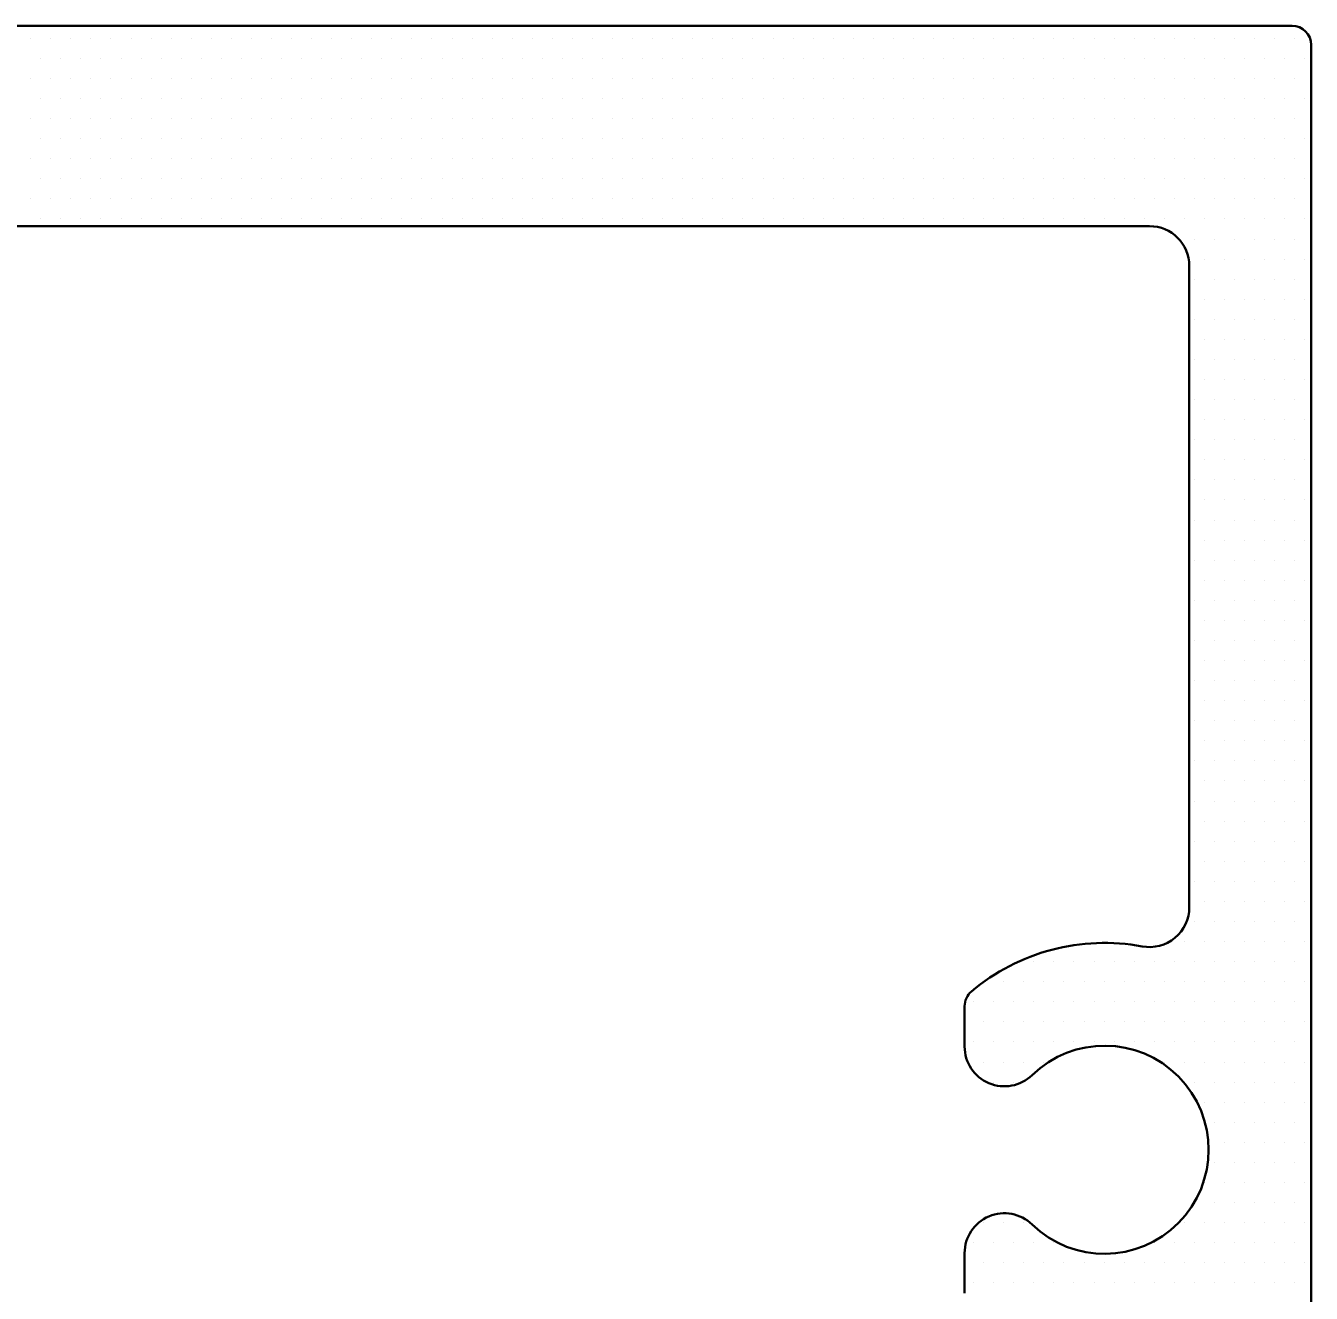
# Model space of a CAD drawing. Header units: inches. Extents: x 3.8 to 36.3, y 0.9 to 43.6.
# Drawn here: x 13.97 to 14.971, y 27.258 to 28.245 of the extents above; entities that cross this region are included whole.
import ezdxf

# ---------------------------------------------------------------- set-up
doc = ezdxf.new("R2010")
doc.units = ezdxf.units.IN
doc.header["$MEASUREMENT"] = 0
for name, color, linetype in [('R-ANNO-DIMS', 3, 'Continuous'), ('R-SWTS-DET1', 1, 'Continuous'), ('R-SWTS-PAT1', 5, 'Continuous')]:
    doc.layers.add(name, color=color, linetype=linetype)
doc.styles.add('SWTSTEXT', font='romans.shx')
doc.dimstyles.new('SWTSARCH', dxfattribs={"dimtxt": 0.25, "dimasz": 0.25, "dimexe": 0.179688, "dimexo": 0.0625, "dimgap": 0.125, "dimtad": 1, "dimtih": 1, "dimtoh": 1, "dimdec": 4, "dimzin": 4, "dimdsep": 46, "dimlunit": 4, "dimtxsty": 'SWTSTEXT', "dimcen": 0.1875, "dimdle": 0.179688, "dimclrd": 256, "dimclre": 256, "dimclrt": 256, "dimadec": 0, "dimazin": 1, "dimtfac": 1, "dimtdec": 4, "dimtofl": 0, "dimtmove": 0, "dimatfit": 3, "dimfxl": 0, "dimfrac": 2, "dimtolj": 1, "dimtzin": 4, "dimlwd": -1, "dimlwe": -1, "dimarcsym": 0})

# ---------------------------------------------------------------- blocks, each defined once
blk = doc.blocks.new('*D1')
at = {"layer": 'Defpoints', "color": 0}
for p in [(14.9715, 28.9233), (12.9715, 28.2297), (14.9715, 28.2297)]:
    blk.add_point(p, dxfattribs=at)
at = {"layer": 'R-ANNO-DIMS'}
for p, q in [((12.9715, 28.2922), (12.9715, 29.103)), ((14.9715, 28.2922), (14.9715, 29.103)), ((13.2215, 28.9233), (14.7215, 28.9233))]:
    blk.add_line(p, q, dxfattribs=at)
for points in [[(13.2215, 28.965), (13.2215, 28.8817), (12.9715, 28.9233)], [(14.7215, 28.965), (14.7215, 28.8817), (14.9715, 28.9233)]]:
    blk.add_solid(points, dxfattribs=at)
at = {"layer": 'R-ANNO-DIMS', "insert": (14.0109, 29.1971), "char_height": 0.25, "attachment_point": 5, "style": 'SWTSTEXT'}
blk.add_mtext('\\A1;2"', dxfattribs=at)

msp = doc.modelspace()

# ---------------------------------------------------------------- linework, layer by layer
at = {"layer": 'R-SWTS-DET1', "lineweight": 30}
for p, q in [((12.98648, 28.2447), (14.95648, 28.2447)), ((14.97148, 28.2297), (14.97148, 25.8847)), ((13.09748, 28.0887), (14.84548, 28.0887)), ((14.87648, 28.0577), (14.87648, 27.55853)), ((14.70148, 27.48146), (14.70148, 27.45012)), ((14.70148, 27.28937), (14.70148, 27.25803))]:
    msp.add_line(p, q, dxfattribs=at)
for centre, radius, start, end in [((14.95648, 28.2297), 0.015, 0, 90), ((14.84548, 28.0577), 0.031, 0, 90), ((14.84548, 27.55853), 0.031, 259.49673, 0), ((14.81048, 27.36975), 0.161, 79.49673, 130.07843), ((14.71648, 27.48146), 0.015, 130.07843, 180), ((14.73248, 27.45012), 0.031, 180, 314.14117), ((14.81048, 27.36975), 0.081, 225.85883, 134.14117), ((14.73248, 27.28937), 0.031, 45.85883, 180)]:
    msp.add_arc(centre, radius, start, end, dxfattribs=at)
at = {"layer": 'R-SWTS-PAT1'}
for p, q in [((13.97416, 28.23492), (13.97416, 28.23492)), ((13.98979, 28.23492), (13.98979, 28.23492)), ((14.00541, 28.23492), (14.00541, 28.23492)), ((14.02104, 28.23492), (14.02104, 28.23492)), ((14.03666, 28.23492), (14.03666, 28.23492)), ((14.05229, 28.23492), (14.05229, 28.23492)), ((14.06791, 28.23492), (14.06791, 28.23492)), ((14.08354, 28.23492), (14.08354, 28.23492)), ((14.09916, 28.23492), (14.09916, 28.23492)), ((14.11479, 28.23492), (14.11479, 28.23492)), ((14.13041, 28.23492), (14.13041, 28.23492)), ((14.14604, 28.23492), (14.14604, 28.23492)), ((14.16166, 28.23492), (14.16166, 28.23492)), ((14.17729, 28.23492), (14.17729, 28.23492)), ((14.19291, 28.23492), (14.19291, 28.23492)), ((14.20854, 28.23492), (14.20854, 28.23492)), ((14.22416, 28.23492), (14.22416, 28.23492)), ((14.23979, 28.23492), (14.23979, 28.23492)), ((14.25541, 28.23492), (14.25541, 28.23492)), ((14.27104, 28.23492), (14.27104, 28.23492)), ((14.28666, 28.23492), (14.28666, 28.23492)), ((14.30229, 28.23492), (14.30229, 28.23492)), ((14.31791, 28.23492), (14.31791, 28.23492)), ((14.33354, 28.23492), (14.33354, 28.23492)), ((14.34916, 28.23492), (14.34916, 28.23492)), ((14.36479, 28.23492), (14.36479, 28.23492)), ((14.38041, 28.23492), (14.38041, 28.23492)), ((14.39604, 28.23492), (14.39604, 28.23492)), ((14.41166, 28.23492), (14.41166, 28.23492)), ((14.42729, 28.23492), (14.42729, 28.23492)), ((14.44291, 28.23492), (14.44291, 28.23492)), ((14.45854, 28.23492), (14.45854, 28.23492)), ((14.47416, 28.23492), (14.47416, 28.23492)), ((14.48979, 28.23492), (14.48979, 28.23492)), ((14.50541, 28.23492), (14.50541, 28.23492)), ((14.52104, 28.23492), (14.52104, 28.23492)), ((14.53666, 28.23492), (14.53666, 28.23492)), ((14.55229, 28.23492), (14.55229, 28.23492)), ((14.56791, 28.23492), (14.56791, 28.23492)), ((14.58354, 28.23492), (14.58354, 28.23492)), ((14.59916, 28.23492), (14.59916, 28.23492)), ((14.61479, 28.23492), (14.61479, 28.23492)), ((14.63041, 28.23492), (14.63041, 28.23492)), ((14.64604, 28.23492), (14.64604, 28.23492)), ((14.66166, 28.23492), (14.66166, 28.23492)), ((14.67729, 28.23492), (14.67729, 28.23492)), ((14.69291, 28.23492), (14.69291, 28.23492)), ((14.70854, 28.23492), (14.70854, 28.23492)), ((14.72416, 28.23492), (14.72416, 28.23492)), ((14.73979, 28.23492), (14.73979, 28.23492)), ((14.75541, 28.23492), (14.75541, 28.23492)), ((14.77104, 28.23492), (14.77104, 28.23492)), ((14.78666, 28.23492), (14.78666, 28.23492)), ((14.80229, 28.23492), (14.80229, 28.23492)), ((14.81791, 28.23492), (14.81791, 28.23492)), ((14.83354, 28.23492), (14.83354, 28.23492)), ((14.84916, 28.23492), (14.84916, 28.23492)), ((14.86479, 28.23492), (14.86479, 28.23492)), ((14.88041, 28.23492), (14.88041, 28.23492)), ((14.89604, 28.23492), (14.89604, 28.23492)), ((14.91166, 28.23492), (14.91166, 28.23492)), ((14.92729, 28.23492), (14.92729, 28.23492)), ((14.94291, 28.23492), (14.94291, 28.23492)), ((14.95854, 28.23492), (14.95854, 28.23492)), ((13.98198, 28.21929), (13.98198, 28.21929)), ((13.9976, 28.21929), (13.9976, 28.21929)), ((14.01323, 28.21929), (14.01323, 28.21929)), ((14.02885, 28.21929), (14.02885, 28.21929)), ((14.04448, 28.21929), (14.04448, 28.21929)), ((14.0601, 28.21929), (14.0601, 28.21929)), ((14.07573, 28.21929), (14.07573, 28.21929)), ((14.09135, 28.21929), (14.09135, 28.21929)), ((14.10698, 28.21929), (14.10698, 28.21929)), ((14.1226, 28.21929), (14.1226, 28.21929)), ((14.13823, 28.21929), (14.13823, 28.21929)), ((14.15385, 28.21929), (14.15385, 28.21929)), ((14.16948, 28.21929), (14.16948, 28.21929)), ((14.1851, 28.21929), (14.1851, 28.21929)), ((14.20073, 28.21929), (14.20073, 28.21929)), ((14.21635, 28.21929), (14.21635, 28.21929)), ((14.23198, 28.21929), (14.23198, 28.21929)), ((14.2476, 28.21929), (14.2476, 28.21929)), ((14.26323, 28.21929), (14.26323, 28.21929)), ((14.27885, 28.21929), (14.27885, 28.21929)), ((14.29448, 28.21929), (14.29448, 28.21929)), ((14.3101, 28.21929), (14.3101, 28.21929)), ((14.32573, 28.21929), (14.32573, 28.21929)), ((14.34135, 28.21929), (14.34135, 28.21929)), ((14.35698, 28.21929), (14.35698, 28.21929)), ((14.3726, 28.21929), (14.3726, 28.21929)), ((14.38823, 28.21929), (14.38823, 28.21929)), ((14.40385, 28.21929), (14.40385, 28.21929)), ((14.41948, 28.21929), (14.41948, 28.21929)), ((14.4351, 28.21929), (14.4351, 28.21929)), ((14.45073, 28.21929), (14.45073, 28.21929)), ((14.46635, 28.21929), (14.46635, 28.21929)), ((14.48198, 28.21929), (14.48198, 28.21929)), ((14.4976, 28.21929), (14.4976, 28.21929)), ((14.51323, 28.21929), (14.51323, 28.21929)), ((14.52885, 28.21929), (14.52885, 28.21929)), ((14.54448, 28.21929), (14.54448, 28.21929)), ((14.5601, 28.21929), (14.5601, 28.21929)), ((14.57573, 28.21929), (14.57573, 28.21929)), ((14.59135, 28.21929), (14.59135, 28.21929)), ((14.60698, 28.21929), (14.60698, 28.21929)), ((14.6226, 28.21929), (14.6226, 28.21929)), ((14.63823, 28.21929), (14.63823, 28.21929)), ((14.65385, 28.21929), (14.65385, 28.21929)), ((14.66948, 28.21929), (14.66948, 28.21929)), ((14.6851, 28.21929), (14.6851, 28.21929)), ((14.70073, 28.21929), (14.70073, 28.21929)), ((14.71635, 28.21929), (14.71635, 28.21929)), ((14.73198, 28.21929), (14.73198, 28.21929)), ((14.7476, 28.21929), (14.7476, 28.21929)), ((14.76323, 28.21929), (14.76323, 28.21929)), ((14.77885, 28.21929), (14.77885, 28.21929)), ((14.79448, 28.21929), (14.79448, 28.21929)), ((14.8101, 28.21929), (14.8101, 28.21929)), ((14.82573, 28.21929), (14.82573, 28.21929)), ((14.84135, 28.21929), (14.84135, 28.21929)), ((14.85698, 28.21929), (14.85698, 28.21929)), ((14.8726, 28.21929), (14.8726, 28.21929)), ((14.88823, 28.21929), (14.88823, 28.21929)), ((14.90385, 28.21929), (14.90385, 28.21929)), ((14.91948, 28.21929), (14.91948, 28.21929)), ((14.9351, 28.21929), (14.9351, 28.21929)), ((14.95073, 28.21929), (14.95073, 28.21929)), ((14.96635, 28.21929), (14.96635, 28.21929)), ((13.97416, 28.20367), (13.97416, 28.20367)), ((13.98979, 28.20367), (13.98979, 28.20367)), ((14.00541, 28.20367), (14.00541, 28.20367)), ((14.02104, 28.20367), (14.02104, 28.20367)), ((14.03666, 28.20367), (14.03666, 28.20367)), ((14.05229, 28.20367), (14.05229, 28.20367)), ((14.06791, 28.20367), (14.06791, 28.20367)), ((14.08354, 28.20367), (14.08354, 28.20367)), ((14.09916, 28.20367), (14.09916, 28.20367)), ((14.11479, 28.20367), (14.11479, 28.20367)), ((14.13041, 28.20367), (14.13041, 28.20367)), ((14.14604, 28.20367), (14.14604, 28.20367)), ((14.16166, 28.20367), (14.16166, 28.20367)), ((14.17729, 28.20367), (14.17729, 28.20367)), ((14.19291, 28.20367), (14.19291, 28.20367)), ((14.20854, 28.20367), (14.20854, 28.20367)), ((14.22416, 28.20367), (14.22416, 28.20367)), ((14.23979, 28.20367), (14.23979, 28.20367)), ((14.25541, 28.20367), (14.25541, 28.20367)), ((14.27104, 28.20367), (14.27104, 28.20367)), ((14.28666, 28.20367), (14.28666, 28.20367)), ((14.30229, 28.20367), (14.30229, 28.20367)), ((14.31791, 28.20367), (14.31791, 28.20367)), ((14.33354, 28.20367), (14.33354, 28.20367)), ((14.34916, 28.20367), (14.34916, 28.20367)), ((14.36479, 28.20367), (14.36479, 28.20367)), ((14.38041, 28.20367), (14.38041, 28.20367)), ((14.39604, 28.20367), (14.39604, 28.20367)), ((14.41166, 28.20367), (14.41166, 28.20367)), ((14.42729, 28.20367), (14.42729, 28.20367)), ((14.44291, 28.20367), (14.44291, 28.20367)), ((14.45854, 28.20367), (14.45854, 28.20367)), ((14.47416, 28.20367), (14.47416, 28.20367)), ((14.48979, 28.20367), (14.48979, 28.20367)), ((14.50541, 28.20367), (14.50541, 28.20367)), ((14.52104, 28.20367), (14.52104, 28.20367)), ((14.53666, 28.20367), (14.53666, 28.20367)), ((14.55229, 28.20367), (14.55229, 28.20367)), ((14.56791, 28.20367), (14.56791, 28.20367)), ((14.58354, 28.20367), (14.58354, 28.20367)), ((14.59916, 28.20367), (14.59916, 28.20367)), ((14.61479, 28.20367), (14.61479, 28.20367)), ((14.63041, 28.20367), (14.63041, 28.20367)), ((14.64604, 28.20367), (14.64604, 28.20367)), ((14.66166, 28.20367), (14.66166, 28.20367)), ((14.67729, 28.20367), (14.67729, 28.20367)), ((14.69291, 28.20367), (14.69291, 28.20367)), ((14.70854, 28.20367), (14.70854, 28.20367)), ((14.72416, 28.20367), (14.72416, 28.20367)), ((14.73979, 28.20367), (14.73979, 28.20367)), ((14.75541, 28.20367), (14.75541, 28.20367)), ((14.77104, 28.20367), (14.77104, 28.20367)), ((14.78666, 28.20367), (14.78666, 28.20367)), ((14.80229, 28.20367), (14.80229, 28.20367)), ((14.81791, 28.20367), (14.81791, 28.20367)), ((14.83354, 28.20367), (14.83354, 28.20367)), ((14.84916, 28.20367), (14.84916, 28.20367)), ((14.86479, 28.20367), (14.86479, 28.20367)), ((14.88041, 28.20367), (14.88041, 28.20367)), ((14.89604, 28.20367), (14.89604, 28.20367)), ((14.91166, 28.20367), (14.91166, 28.20367)), ((14.92729, 28.20367), (14.92729, 28.20367)), ((14.94291, 28.20367), (14.94291, 28.20367)), ((14.95854, 28.20367), (14.95854, 28.20367)), ((13.98198, 28.18804), (13.98198, 28.18804)), ((13.9976, 28.18804), (13.9976, 28.18804)), ((14.01323, 28.18804), (14.01323, 28.18804)), ((14.02885, 28.18804), (14.02885, 28.18804)), ((14.04448, 28.18804), (14.04448, 28.18804)), ((14.0601, 28.18804), (14.0601, 28.18804)), ((14.07573, 28.18804), (14.07573, 28.18804)), ((14.09135, 28.18804), (14.09135, 28.18804)), ((14.10698, 28.18804), (14.10698, 28.18804)), ((14.1226, 28.18804), (14.1226, 28.18804)), ((14.13823, 28.18804), (14.13823, 28.18804)), ((14.15385, 28.18804), (14.15385, 28.18804)), ((14.16948, 28.18804), (14.16948, 28.18804)), ((14.1851, 28.18804), (14.1851, 28.18804)), ((14.20073, 28.18804), (14.20073, 28.18804)), ((14.21635, 28.18804), (14.21635, 28.18804)), ((14.23198, 28.18804), (14.23198, 28.18804)), ((14.2476, 28.18804), (14.2476, 28.18804)), ((14.26323, 28.18804), (14.26323, 28.18804)), ((14.27885, 28.18804), (14.27885, 28.18804)), ((14.29448, 28.18804), (14.29448, 28.18804)), ((14.3101, 28.18804), (14.3101, 28.18804)), ((14.32573, 28.18804), (14.32573, 28.18804)), ((14.34135, 28.18804), (14.34135, 28.18804)), ((14.35698, 28.18804), (14.35698, 28.18804)), ((14.3726, 28.18804), (14.3726, 28.18804)), ((14.38823, 28.18804), (14.38823, 28.18804)), ((14.40385, 28.18804), (14.40385, 28.18804)), ((14.41948, 28.18804), (14.41948, 28.18804)), ((14.4351, 28.18804), (14.4351, 28.18804)), ((14.45073, 28.18804), (14.45073, 28.18804)), ((14.46635, 28.18804), (14.46635, 28.18804)), ((14.48198, 28.18804), (14.48198, 28.18804)), ((14.4976, 28.18804), (14.4976, 28.18804)), ((14.51323, 28.18804), (14.51323, 28.18804)), ((14.52885, 28.18804), (14.52885, 28.18804)), ((14.54448, 28.18804), (14.54448, 28.18804)), ((14.5601, 28.18804), (14.5601, 28.18804)), ((14.57573, 28.18804), (14.57573, 28.18804)), ((14.59135, 28.18804), (14.59135, 28.18804)), ((14.60698, 28.18804), (14.60698, 28.18804)), ((14.6226, 28.18804), (14.6226, 28.18804)), ((14.63823, 28.18804), (14.63823, 28.18804)), ((14.65385, 28.18804), (14.65385, 28.18804)), ((14.66948, 28.18804), (14.66948, 28.18804)), ((14.6851, 28.18804), (14.6851, 28.18804)), ((14.70073, 28.18804), (14.70073, 28.18804)), ((14.71635, 28.18804), (14.71635, 28.18804)), ((14.73198, 28.18804), (14.73198, 28.18804)), ((14.7476, 28.18804), (14.7476, 28.18804)), ((14.76323, 28.18804), (14.76323, 28.18804)), ((14.77885, 28.18804), (14.77885, 28.18804)), ((14.79448, 28.18804), (14.79448, 28.18804)), ((14.8101, 28.18804), (14.8101, 28.18804)), ((14.82573, 28.18804), (14.82573, 28.18804)), ((14.84135, 28.18804), (14.84135, 28.18804)), ((14.85698, 28.18804), (14.85698, 28.18804)), ((14.8726, 28.18804), (14.8726, 28.18804)), ((14.88823, 28.18804), (14.88823, 28.18804)), ((14.90385, 28.18804), (14.90385, 28.18804)), ((14.91948, 28.18804), (14.91948, 28.18804)), ((14.9351, 28.18804), (14.9351, 28.18804)), ((14.95073, 28.18804), (14.95073, 28.18804)), ((14.96635, 28.18804), (14.96635, 28.18804)), ((13.97416, 28.17242), (13.97416, 28.17242)), ((13.98979, 28.17242), (13.98979, 28.17242)), ((14.00541, 28.17242), (14.00541, 28.17242)), ((14.02104, 28.17242), (14.02104, 28.17242)), ((14.03666, 28.17242), (14.03666, 28.17242)), ((14.05229, 28.17242), (14.05229, 28.17242)), ((14.06791, 28.17242), (14.06791, 28.17242)), ((14.08354, 28.17242), (14.08354, 28.17242)), ((14.09916, 28.17242), (14.09916, 28.17242)), ((14.11479, 28.17242), (14.11479, 28.17242)), ((14.13041, 28.17242), (14.13041, 28.17242)), ((14.14604, 28.17242), (14.14604, 28.17242)), ((14.16166, 28.17242), (14.16166, 28.17242)), ((14.17729, 28.17242), (14.17729, 28.17242)), ((14.19291, 28.17242), (14.19291, 28.17242)), ((14.20854, 28.17242), (14.20854, 28.17242)), ((14.22416, 28.17242), (14.22416, 28.17242)), ((14.23979, 28.17242), (14.23979, 28.17242)), ((14.25541, 28.17242), (14.25541, 28.17242)), ((14.27104, 28.17242), (14.27104, 28.17242)), ((14.28666, 28.17242), (14.28666, 28.17242)), ((14.30229, 28.17242), (14.30229, 28.17242)), ((14.31791, 28.17242), (14.31791, 28.17242)), ((14.33354, 28.17242), (14.33354, 28.17242)), ((14.34916, 28.17242), (14.34916, 28.17242)), ((14.36479, 28.17242), (14.36479, 28.17242)), ((14.38041, 28.17242), (14.38041, 28.17242)), ((14.39604, 28.17242), (14.39604, 28.17242)), ((14.41166, 28.17242), (14.41166, 28.17242)), ((14.42729, 28.17242), (14.42729, 28.17242)), ((14.44291, 28.17242), (14.44291, 28.17242)), ((14.45854, 28.17242), (14.45854, 28.17242)), ((14.47416, 28.17242), (14.47416, 28.17242)), ((14.48979, 28.17242), (14.48979, 28.17242)), ((14.50541, 28.17242), (14.50541, 28.17242)), ((14.52104, 28.17242), (14.52104, 28.17242)), ((14.53666, 28.17242), (14.53666, 28.17242)), ((14.55229, 28.17242), (14.55229, 28.17242)), ((14.56791, 28.17242), (14.56791, 28.17242)), ((14.58354, 28.17242), (14.58354, 28.17242)), ((14.59916, 28.17242), (14.59916, 28.17242)), ((14.61479, 28.17242), (14.61479, 28.17242)), ((14.63041, 28.17242), (14.63041, 28.17242)), ((14.64604, 28.17242), (14.64604, 28.17242)), ((14.66166, 28.17242), (14.66166, 28.17242)), ((14.67729, 28.17242), (14.67729, 28.17242)), ((14.69291, 28.17242), (14.69291, 28.17242)), ((14.70854, 28.17242), (14.70854, 28.17242)), ((14.72416, 28.17242), (14.72416, 28.17242)), ((14.73979, 28.17242), (14.73979, 28.17242)), ((14.75541, 28.17242), (14.75541, 28.17242)), ((14.77104, 28.17242), (14.77104, 28.17242)), ((14.78666, 28.17242), (14.78666, 28.17242)), ((14.80229, 28.17242), (14.80229, 28.17242)), ((14.81791, 28.17242), (14.81791, 28.17242)), ((14.83354, 28.17242), (14.83354, 28.17242)), ((14.84916, 28.17242), (14.84916, 28.17242)), ((14.86479, 28.17242), (14.86479, 28.17242)), ((14.88041, 28.17242), (14.88041, 28.17242)), ((14.89604, 28.17242), (14.89604, 28.17242)), ((14.91166, 28.17242), (14.91166, 28.17242)), ((14.92729, 28.17242), (14.92729, 28.17242)), ((14.94291, 28.17242), (14.94291, 28.17242)), ((14.95854, 28.17242), (14.95854, 28.17242)), ((13.98198, 28.15679), (13.98198, 28.15679)), ((13.9976, 28.15679), (13.9976, 28.15679)), ((14.01323, 28.15679), (14.01323, 28.15679)), ((14.02885, 28.15679), (14.02885, 28.15679)), ((14.04448, 28.15679), (14.04448, 28.15679)), ((14.0601, 28.15679), (14.0601, 28.15679)), ((14.07573, 28.15679), (14.07573, 28.15679)), ((14.09135, 28.15679), (14.09135, 28.15679)), ((14.10698, 28.15679), (14.10698, 28.15679)), ((14.1226, 28.15679), (14.1226, 28.15679)), ((14.13823, 28.15679), (14.13823, 28.15679)), ((14.15385, 28.15679), (14.15385, 28.15679)), ((14.16948, 28.15679), (14.16948, 28.15679)), ((14.1851, 28.15679), (14.1851, 28.15679)), ((14.20073, 28.15679), (14.20073, 28.15679)), ((14.21635, 28.15679), (14.21635, 28.15679)), ((14.23198, 28.15679), (14.23198, 28.15679)), ((14.2476, 28.15679), (14.2476, 28.15679)), ((14.26323, 28.15679), (14.26323, 28.15679)), ((14.27885, 28.15679), (14.27885, 28.15679)), ((14.29448, 28.15679), (14.29448, 28.15679)), ((14.3101, 28.15679), (14.3101, 28.15679)), ((14.32573, 28.15679), (14.32573, 28.15679)), ((14.34135, 28.15679), (14.34135, 28.15679)), ((14.35698, 28.15679), (14.35698, 28.15679)), ((14.3726, 28.15679), (14.3726, 28.15679)), ((14.38823, 28.15679), (14.38823, 28.15679)), ((14.40385, 28.15679), (14.40385, 28.15679)), ((14.41948, 28.15679), (14.41948, 28.15679)), ((14.4351, 28.15679), (14.4351, 28.15679)), ((14.45073, 28.15679), (14.45073, 28.15679)), ((14.46635, 28.15679), (14.46635, 28.15679)), ((14.48198, 28.15679), (14.48198, 28.15679)), ((14.4976, 28.15679), (14.4976, 28.15679)), ((14.51323, 28.15679), (14.51323, 28.15679)), ((14.52885, 28.15679), (14.52885, 28.15679)), ((14.54448, 28.15679), (14.54448, 28.15679)), ((14.5601, 28.15679), (14.5601, 28.15679)), ((14.57573, 28.15679), (14.57573, 28.15679)), ((14.59135, 28.15679), (14.59135, 28.15679)), ((14.60698, 28.15679), (14.60698, 28.15679)), ((14.6226, 28.15679), (14.6226, 28.15679)), ((14.63823, 28.15679), (14.63823, 28.15679)), ((14.65385, 28.15679), (14.65385, 28.15679)), ((14.66948, 28.15679), (14.66948, 28.15679)), ((14.6851, 28.15679), (14.6851, 28.15679)), ((14.70073, 28.15679), (14.70073, 28.15679)), ((14.71635, 28.15679), (14.71635, 28.15679)), ((14.73198, 28.15679), (14.73198, 28.15679)), ((14.7476, 28.15679), (14.7476, 28.15679)), ((14.76323, 28.15679), (14.76323, 28.15679)), ((14.77885, 28.15679), (14.77885, 28.15679)), ((14.79448, 28.15679), (14.79448, 28.15679)), ((14.8101, 28.15679), (14.8101, 28.15679)), ((14.82573, 28.15679), (14.82573, 28.15679)), ((14.84135, 28.15679), (14.84135, 28.15679)), ((14.85698, 28.15679), (14.85698, 28.15679)), ((14.8726, 28.15679), (14.8726, 28.15679)), ((14.88823, 28.15679), (14.88823, 28.15679)), ((14.90385, 28.15679), (14.90385, 28.15679)), ((14.91948, 28.15679), (14.91948, 28.15679)), ((14.9351, 28.15679), (14.9351, 28.15679)), ((14.95073, 28.15679), (14.95073, 28.15679)), ((14.96635, 28.15679), (14.96635, 28.15679)), ((13.97416, 28.14117), (13.97416, 28.14117)), ((13.98979, 28.14117), (13.98979, 28.14117)), ((14.00541, 28.14117), (14.00541, 28.14117)), ((14.02104, 28.14117), (14.02104, 28.14117)), ((14.03666, 28.14117), (14.03666, 28.14117)), ((14.05229, 28.14117), (14.05229, 28.14117)), ((14.06791, 28.14117), (14.06791, 28.14117)), ((14.08354, 28.14117), (14.08354, 28.14117)), ((14.09916, 28.14117), (14.09916, 28.14117)), ((14.11479, 28.14117), (14.11479, 28.14117)), ((14.13041, 28.14117), (14.13041, 28.14117)), ((14.14604, 28.14117), (14.14604, 28.14117)), ((14.16166, 28.14117), (14.16166, 28.14117)), ((14.17729, 28.14117), (14.17729, 28.14117)), ((14.19291, 28.14117), (14.19291, 28.14117)), ((14.20854, 28.14117), (14.20854, 28.14117)), ((14.22416, 28.14117), (14.22416, 28.14117)), ((14.23979, 28.14117), (14.23979, 28.14117)), ((14.25541, 28.14117), (14.25541, 28.14117)), ((14.27104, 28.14117), (14.27104, 28.14117)), ((14.28666, 28.14117), (14.28666, 28.14117)), ((14.30229, 28.14117), (14.30229, 28.14117)), ((14.31791, 28.14117), (14.31791, 28.14117)), ((14.33354, 28.14117), (14.33354, 28.14117)), ((14.34916, 28.14117), (14.34916, 28.14117)), ((14.36479, 28.14117), (14.36479, 28.14117)), ((14.38041, 28.14117), (14.38041, 28.14117)), ((14.39604, 28.14117), (14.39604, 28.14117)), ((14.41166, 28.14117), (14.41166, 28.14117)), ((14.42729, 28.14117), (14.42729, 28.14117)), ((14.44291, 28.14117), (14.44291, 28.14117)), ((14.45854, 28.14117), (14.45854, 28.14117)), ((14.47416, 28.14117), (14.47416, 28.14117)), ((14.48979, 28.14117), (14.48979, 28.14117)), ((14.50541, 28.14117), (14.50541, 28.14117)), ((14.52104, 28.14117), (14.52104, 28.14117)), ((14.53666, 28.14117), (14.53666, 28.14117)), ((14.55229, 28.14117), (14.55229, 28.14117)), ((14.56791, 28.14117), (14.56791, 28.14117)), ((14.58354, 28.14117), (14.58354, 28.14117)), ((14.59916, 28.14117), (14.59916, 28.14117)), ((14.61479, 28.14117), (14.61479, 28.14117)), ((14.63041, 28.14117), (14.63041, 28.14117)), ((14.64604, 28.14117), (14.64604, 28.14117)), ((14.66166, 28.14117), (14.66166, 28.14117)), ((14.67729, 28.14117), (14.67729, 28.14117)), ((14.69291, 28.14117), (14.69291, 28.14117)), ((14.70854, 28.14117), (14.70854, 28.14117)), ((14.72416, 28.14117), (14.72416, 28.14117)), ((14.73979, 28.14117), (14.73979, 28.14117)), ((14.75541, 28.14117), (14.75541, 28.14117)), ((14.77104, 28.14117), (14.77104, 28.14117)), ((14.78666, 28.14117), (14.78666, 28.14117)), ((14.80229, 28.14117), (14.80229, 28.14117)), ((14.81791, 28.14117), (14.81791, 28.14117)), ((14.83354, 28.14117), (14.83354, 28.14117)), ((14.84916, 28.14117), (14.84916, 28.14117)), ((14.86479, 28.14117), (14.86479, 28.14117)), ((14.88041, 28.14117), (14.88041, 28.14117)), ((14.89604, 28.14117), (14.89604, 28.14117)), ((14.91166, 28.14117), (14.91166, 28.14117)), ((14.92729, 28.14117), (14.92729, 28.14117)), ((14.94291, 28.14117), (14.94291, 28.14117)), ((14.95854, 28.14117), (14.95854, 28.14117)), ((13.98198, 28.12554), (13.98198, 28.12554)), ((13.9976, 28.12554), (13.9976, 28.12554)), ((14.01323, 28.12554), (14.01323, 28.12554)), ((14.02885, 28.12554), (14.02885, 28.12554)), ((14.04448, 28.12554), (14.04448, 28.12554)), ((14.0601, 28.12554), (14.0601, 28.12554)), ((14.07573, 28.12554), (14.07573, 28.12554)), ((14.09135, 28.12554), (14.09135, 28.12554)), ((14.10698, 28.12554), (14.10698, 28.12554)), ((14.1226, 28.12554), (14.1226, 28.12554)), ((14.13823, 28.12554), (14.13823, 28.12554)), ((14.15385, 28.12554), (14.15385, 28.12554)), ((14.16948, 28.12554), (14.16948, 28.12554)), ((14.1851, 28.12554), (14.1851, 28.12554)), ((14.20073, 28.12554), (14.20073, 28.12554)), ((14.21635, 28.12554), (14.21635, 28.12554)), ((14.23198, 28.12554), (14.23198, 28.12554)), ((14.2476, 28.12554), (14.2476, 28.12554)), ((14.26323, 28.12554), (14.26323, 28.12554)), ((14.27885, 28.12554), (14.27885, 28.12554)), ((14.29448, 28.12554), (14.29448, 28.12554)), ((14.3101, 28.12554), (14.3101, 28.12554)), ((14.32573, 28.12554), (14.32573, 28.12554)), ((14.34135, 28.12554), (14.34135, 28.12554)), ((14.35698, 28.12554), (14.35698, 28.12554)), ((14.3726, 28.12554), (14.3726, 28.12554)), ((14.38823, 28.12554), (14.38823, 28.12554)), ((14.40385, 28.12554), (14.40385, 28.12554)), ((14.41948, 28.12554), (14.41948, 28.12554)), ((14.4351, 28.12554), (14.4351, 28.12554)), ((14.45073, 28.12554), (14.45073, 28.12554)), ((14.46635, 28.12554), (14.46635, 28.12554)), ((14.48198, 28.12554), (14.48198, 28.12554)), ((14.4976, 28.12554), (14.4976, 28.12554)), ((14.51323, 28.12554), (14.51323, 28.12554)), ((14.52885, 28.12554), (14.52885, 28.12554)), ((14.54448, 28.12554), (14.54448, 28.12554)), ((14.5601, 28.12554), (14.5601, 28.12554)), ((14.57573, 28.12554), (14.57573, 28.12554)), ((14.59135, 28.12554), (14.59135, 28.12554)), ((14.60698, 28.12554), (14.60698, 28.12554)), ((14.6226, 28.12554), (14.6226, 28.12554)), ((14.63823, 28.12554), (14.63823, 28.12554)), ((14.65385, 28.12554), (14.65385, 28.12554)), ((14.66948, 28.12554), (14.66948, 28.12554)), ((14.6851, 28.12554), (14.6851, 28.12554)), ((14.70073, 28.12554), (14.70073, 28.12554)), ((14.71635, 28.12554), (14.71635, 28.12554)), ((14.73198, 28.12554), (14.73198, 28.12554)), ((14.7476, 28.12554), (14.7476, 28.12554)), ((14.76323, 28.12554), (14.76323, 28.12554)), ((14.77885, 28.12554), (14.77885, 28.12554)), ((14.79448, 28.12554), (14.79448, 28.12554)), ((14.8101, 28.12554), (14.8101, 28.12554)), ((14.82573, 28.12554), (14.82573, 28.12554)), ((14.84135, 28.12554), (14.84135, 28.12554)), ((14.85698, 28.12554), (14.85698, 28.12554)), ((14.8726, 28.12554), (14.8726, 28.12554)), ((14.88823, 28.12554), (14.88823, 28.12554)), ((14.90385, 28.12554), (14.90385, 28.12554)), ((14.91948, 28.12554), (14.91948, 28.12554)), ((14.9351, 28.12554), (14.9351, 28.12554)), ((14.95073, 28.12554), (14.95073, 28.12554)), ((14.96635, 28.12554), (14.96635, 28.12554)), ((13.97416, 28.10992), (13.97416, 28.10992)), ((13.98979, 28.10992), (13.98979, 28.10992)), ((14.00541, 28.10992), (14.00541, 28.10992)), ((14.02104, 28.10992), (14.02104, 28.10992)), ((14.03666, 28.10992), (14.03666, 28.10992)), ((14.05229, 28.10992), (14.05229, 28.10992)), ((14.06791, 28.10992), (14.06791, 28.10992)), ((14.08354, 28.10992), (14.08354, 28.10992)), ((14.09916, 28.10992), (14.09916, 28.10992)), ((14.11479, 28.10992), (14.11479, 28.10992)), ((14.13041, 28.10992), (14.13041, 28.10992)), ((14.14604, 28.10992), (14.14604, 28.10992)), ((14.16166, 28.10992), (14.16166, 28.10992)), ((14.17729, 28.10992), (14.17729, 28.10992)), ((14.19291, 28.10992), (14.19291, 28.10992)), ((14.20854, 28.10992), (14.20854, 28.10992)), ((14.22416, 28.10992), (14.22416, 28.10992)), ((14.23979, 28.10992), (14.23979, 28.10992)), ((14.25541, 28.10992), (14.25541, 28.10992)), ((14.27104, 28.10992), (14.27104, 28.10992)), ((14.28666, 28.10992), (14.28666, 28.10992)), ((14.30229, 28.10992), (14.30229, 28.10992)), ((14.31791, 28.10992), (14.31791, 28.10992)), ((14.33354, 28.10992), (14.33354, 28.10992)), ((14.34916, 28.10992), (14.34916, 28.10992)), ((14.36479, 28.10992), (14.36479, 28.10992)), ((14.38041, 28.10992), (14.38041, 28.10992)), ((14.39604, 28.10992), (14.39604, 28.10992)), ((14.41166, 28.10992), (14.41166, 28.10992)), ((14.42729, 28.10992), (14.42729, 28.10992)), ((14.44291, 28.10992), (14.44291, 28.10992)), ((14.45854, 28.10992), (14.45854, 28.10992)), ((14.47416, 28.10992), (14.47416, 28.10992)), ((14.48979, 28.10992), (14.48979, 28.10992)), ((14.50541, 28.10992), (14.50541, 28.10992)), ((14.52104, 28.10992), (14.52104, 28.10992)), ((14.53666, 28.10992), (14.53666, 28.10992)), ((14.55229, 28.10992), (14.55229, 28.10992)), ((14.56791, 28.10992), (14.56791, 28.10992)), ((14.58354, 28.10992), (14.58354, 28.10992)), ((14.59916, 28.10992), (14.59916, 28.10992)), ((14.61479, 28.10992), (14.61479, 28.10992)), ((14.63041, 28.10992), (14.63041, 28.10992)), ((14.64604, 28.10992), (14.64604, 28.10992)), ((14.66166, 28.10992), (14.66166, 28.10992)), ((14.67729, 28.10992), (14.67729, 28.10992)), ((14.69291, 28.10992), (14.69291, 28.10992)), ((14.70854, 28.10992), (14.70854, 28.10992)), ((14.72416, 28.10992), (14.72416, 28.10992)), ((14.73979, 28.10992), (14.73979, 28.10992)), ((14.75541, 28.10992), (14.75541, 28.10992)), ((14.77104, 28.10992), (14.77104, 28.10992)), ((14.78666, 28.10992), (14.78666, 28.10992)), ((14.80229, 28.10992), (14.80229, 28.10992)), ((14.81791, 28.10992), (14.81791, 28.10992)), ((14.83354, 28.10992), (14.83354, 28.10992)), ((14.84916, 28.10992), (14.84916, 28.10992)), ((14.86479, 28.10992), (14.86479, 28.10992)), ((14.88041, 28.10992), (14.88041, 28.10992)), ((14.89604, 28.10992), (14.89604, 28.10992)), ((14.91166, 28.10992), (14.91166, 28.10992)), ((14.92729, 28.10992), (14.92729, 28.10992)), ((14.94291, 28.10992), (14.94291, 28.10992)), ((14.95854, 28.10992), (14.95854, 28.10992)), ((13.98198, 28.09429), (13.98198, 28.09429)), ((13.9976, 28.09429), (13.9976, 28.09429)), ((14.01323, 28.09429), (14.01323, 28.09429)), ((14.02885, 28.09429), (14.02885, 28.09429)), ((14.04448, 28.09429), (14.04448, 28.09429)), ((14.0601, 28.09429), (14.0601, 28.09429)), ((14.07573, 28.09429), (14.07573, 28.09429)), ((14.09135, 28.09429), (14.09135, 28.09429)), ((14.10698, 28.09429), (14.10698, 28.09429)), ((14.1226, 28.09429), (14.1226, 28.09429)), ((14.13823, 28.09429), (14.13823, 28.09429)), ((14.15385, 28.09429), (14.15385, 28.09429)), ((14.16948, 28.09429), (14.16948, 28.09429)), ((14.1851, 28.09429), (14.1851, 28.09429)), ((14.20073, 28.09429), (14.20073, 28.09429)), ((14.21635, 28.09429), (14.21635, 28.09429)), ((14.23198, 28.09429), (14.23198, 28.09429)), ((14.2476, 28.09429), (14.2476, 28.09429)), ((14.26323, 28.09429), (14.26323, 28.09429)), ((14.27885, 28.09429), (14.27885, 28.09429)), ((14.29448, 28.09429), (14.29448, 28.09429)), ((14.3101, 28.09429), (14.3101, 28.09429)), ((14.32573, 28.09429), (14.32573, 28.09429)), ((14.34135, 28.09429), (14.34135, 28.09429)), ((14.35698, 28.09429), (14.35698, 28.09429)), ((14.3726, 28.09429), (14.3726, 28.09429)), ((14.38823, 28.09429), (14.38823, 28.09429)), ((14.40385, 28.09429), (14.40385, 28.09429)), ((14.41948, 28.09429), (14.41948, 28.09429)), ((14.4351, 28.09429), (14.4351, 28.09429)), ((14.45073, 28.09429), (14.45073, 28.09429)), ((14.46635, 28.09429), (14.46635, 28.09429)), ((14.48198, 28.09429), (14.48198, 28.09429)), ((14.4976, 28.09429), (14.4976, 28.09429)), ((14.51323, 28.09429), (14.51323, 28.09429)), ((14.52885, 28.09429), (14.52885, 28.09429)), ((14.54448, 28.09429), (14.54448, 28.09429)), ((14.5601, 28.09429), (14.5601, 28.09429)), ((14.57573, 28.09429), (14.57573, 28.09429)), ((14.59135, 28.09429), (14.59135, 28.09429)), ((14.60698, 28.09429), (14.60698, 28.09429)), ((14.6226, 28.09429), (14.6226, 28.09429)), ((14.63823, 28.09429), (14.63823, 28.09429)), ((14.65385, 28.09429), (14.65385, 28.09429)), ((14.66948, 28.09429), (14.66948, 28.09429)), ((14.6851, 28.09429), (14.6851, 28.09429)), ((14.70073, 28.09429), (14.70073, 28.09429)), ((14.71635, 28.09429), (14.71635, 28.09429)), ((14.73198, 28.09429), (14.73198, 28.09429)), ((14.7476, 28.09429), (14.7476, 28.09429)), ((14.76323, 28.09429), (14.76323, 28.09429)), ((14.77885, 28.09429), (14.77885, 28.09429)), ((14.79448, 28.09429), (14.79448, 28.09429)), ((14.8101, 28.09429), (14.8101, 28.09429)), ((14.82573, 28.09429), (14.82573, 28.09429)), ((14.84135, 28.09429), (14.84135, 28.09429)), ((14.85698, 28.09429), (14.85698, 28.09429)), ((14.8726, 28.09429), (14.8726, 28.09429)), ((14.88823, 28.09429), (14.88823, 28.09429)), ((14.90385, 28.09429), (14.90385, 28.09429)), ((14.91948, 28.09429), (14.91948, 28.09429)), ((14.9351, 28.09429), (14.9351, 28.09429)), ((14.95073, 28.09429), (14.95073, 28.09429)), ((14.96635, 28.09429), (14.96635, 28.09429)), ((14.88041, 28.07867), (14.88041, 28.07867)), ((14.89604, 28.07867), (14.89604, 28.07867)), ((14.91166, 28.07867), (14.91166, 28.07867)), ((14.92729, 28.07867), (14.92729, 28.07867)), ((14.94291, 28.07867), (14.94291, 28.07867)), ((14.95854, 28.07867), (14.95854, 28.07867)), ((14.88823, 28.06304), (14.88823, 28.06304)), ((14.90385, 28.06304), (14.90385, 28.06304)), ((14.91948, 28.06304), (14.91948, 28.06304)), ((14.9351, 28.06304), (14.9351, 28.06304)), ((14.95073, 28.06304), (14.95073, 28.06304)), ((14.96635, 28.06304), (14.96635, 28.06304)), ((14.88041, 28.04742), (14.88041, 28.04742)), ((14.89604, 28.04742), (14.89604, 28.04742)), ((14.91166, 28.04742), (14.91166, 28.04742)), ((14.92729, 28.04742), (14.92729, 28.04742)), ((14.94291, 28.04742), (14.94291, 28.04742)), ((14.95854, 28.04742), (14.95854, 28.04742)), ((14.88823, 28.03179), (14.88823, 28.03179)), ((14.90385, 28.03179), (14.90385, 28.03179)), ((14.91948, 28.03179), (14.91948, 28.03179)), ((14.9351, 28.03179), (14.9351, 28.03179)), ((14.95073, 28.03179), (14.95073, 28.03179)), ((14.96635, 28.03179), (14.96635, 28.03179)), ((14.88041, 28.01617), (14.88041, 28.01617)), ((14.89604, 28.01617), (14.89604, 28.01617)), ((14.91166, 28.01617), (14.91166, 28.01617)), ((14.92729, 28.01617), (14.92729, 28.01617)), ((14.94291, 28.01617), (14.94291, 28.01617)), ((14.95854, 28.01617), (14.95854, 28.01617)), ((14.88823, 28.00054), (14.88823, 28.00054)), ((14.90385, 28.00054), (14.90385, 28.00054)), ((14.91948, 28.00054), (14.91948, 28.00054)), ((14.9351, 28.00054), (14.9351, 28.00054)), ((14.95073, 28.00054), (14.95073, 28.00054)), ((14.96635, 28.00054), (14.96635, 28.00054)), ((14.88041, 27.98492), (14.88041, 27.98492)), ((14.89604, 27.98492), (14.89604, 27.98492)), ((14.91166, 27.98492), (14.91166, 27.98492)), ((14.92729, 27.98492), (14.92729, 27.98492)), ((14.94291, 27.98492), (14.94291, 27.98492)), ((14.95854, 27.98492), (14.95854, 27.98492)), ((14.88823, 27.96929), (14.88823, 27.96929)), ((14.90385, 27.96929), (14.90385, 27.96929)), ((14.91948, 27.96929), (14.91948, 27.96929)), ((14.9351, 27.96929), (14.9351, 27.96929)), ((14.95073, 27.96929), (14.95073, 27.96929)), ((14.96635, 27.96929), (14.96635, 27.96929)), ((14.88041, 27.95367), (14.88041, 27.95367)), ((14.89604, 27.95367), (14.89604, 27.95367)), ((14.91166, 27.95367), (14.91166, 27.95367)), ((14.92729, 27.95367), (14.92729, 27.95367)), ((14.94291, 27.95367), (14.94291, 27.95367)), ((14.95854, 27.95367), (14.95854, 27.95367)), ((14.88823, 27.93804), (14.88823, 27.93804)), ((14.90385, 27.93804), (14.90385, 27.93804)), ((14.91948, 27.93804), (14.91948, 27.93804)), ((14.9351, 27.93804), (14.9351, 27.93804)), ((14.95073, 27.93804), (14.95073, 27.93804)), ((14.96635, 27.93804), (14.96635, 27.93804)), ((14.88041, 27.92242), (14.88041, 27.92242)), ((14.89604, 27.92242), (14.89604, 27.92242)), ((14.91166, 27.92242), (14.91166, 27.92242)), ((14.92729, 27.92242), (14.92729, 27.92242)), ((14.94291, 27.92242), (14.94291, 27.92242)), ((14.95854, 27.92242), (14.95854, 27.92242)), ((14.88823, 27.90679), (14.88823, 27.90679)), ((14.90385, 27.90679), (14.90385, 27.90679)), ((14.91948, 27.90679), (14.91948, 27.90679)), ((14.9351, 27.90679), (14.9351, 27.90679)), ((14.95073, 27.90679), (14.95073, 27.90679)), ((14.96635, 27.90679), (14.96635, 27.90679)), ((14.88041, 27.89117), (14.88041, 27.89117)), ((14.89604, 27.89117), (14.89604, 27.89117)), ((14.91166, 27.89117), (14.91166, 27.89117)), ((14.92729, 27.89117), (14.92729, 27.89117)), ((14.94291, 27.89117), (14.94291, 27.89117)), ((14.95854, 27.89117), (14.95854, 27.89117)), ((14.88823, 27.87554), (14.88823, 27.87554)), ((14.90385, 27.87554), (14.90385, 27.87554)), ((14.91948, 27.87554), (14.91948, 27.87554)), ((14.9351, 27.87554), (14.9351, 27.87554)), ((14.95073, 27.87554), (14.95073, 27.87554)), ((14.96635, 27.87554), (14.96635, 27.87554)), ((14.88041, 27.85992), (14.88041, 27.85992)), ((14.89604, 27.85992), (14.89604, 27.85992)), ((14.91166, 27.85992), (14.91166, 27.85992)), ((14.92729, 27.85992), (14.92729, 27.85992)), ((14.94291, 27.85992), (14.94291, 27.85992)), ((14.95854, 27.85992), (14.95854, 27.85992)), ((14.88823, 27.84429), (14.88823, 27.84429)), ((14.90385, 27.84429), (14.90385, 27.84429)), ((14.91948, 27.84429), (14.91948, 27.84429)), ((14.9351, 27.84429), (14.9351, 27.84429)), ((14.95073, 27.84429), (14.95073, 27.84429)), ((14.96635, 27.84429), (14.96635, 27.84429)), ((14.88041, 27.82867), (14.88041, 27.82867)), ((14.89604, 27.82867), (14.89604, 27.82867)), ((14.91166, 27.82867), (14.91166, 27.82867)), ((14.92729, 27.82867), (14.92729, 27.82867)), ((14.94291, 27.82867), (14.94291, 27.82867)), ((14.95854, 27.82867), (14.95854, 27.82867)), ((14.88823, 27.81304), (14.88823, 27.81304)), ((14.90385, 27.81304), (14.90385, 27.81304)), ((14.91948, 27.81304), (14.91948, 27.81304)), ((14.9351, 27.81304), (14.9351, 27.81304)), ((14.95073, 27.81304), (14.95073, 27.81304)), ((14.96635, 27.81304), (14.96635, 27.81304)), ((14.88041, 27.79742), (14.88041, 27.79742)), ((14.89604, 27.79742), (14.89604, 27.79742)), ((14.91166, 27.79742), (14.91166, 27.79742)), ((14.92729, 27.79742), (14.92729, 27.79742)), ((14.94291, 27.79742), (14.94291, 27.79742)), ((14.95854, 27.79742), (14.95854, 27.79742)), ((14.88823, 27.78179), (14.88823, 27.78179)), ((14.90385, 27.78179), (14.90385, 27.78179)), ((14.91948, 27.78179), (14.91948, 27.78179)), ((14.9351, 27.78179), (14.9351, 27.78179)), ((14.95073, 27.78179), (14.95073, 27.78179)), ((14.96635, 27.78179), (14.96635, 27.78179)), ((14.88041, 27.76617), (14.88041, 27.76617)), ((14.89604, 27.76617), (14.89604, 27.76617)), ((14.91166, 27.76617), (14.91166, 27.76617)), ((14.92729, 27.76617), (14.92729, 27.76617)), ((14.94291, 27.76617), (14.94291, 27.76617)), ((14.95854, 27.76617), (14.95854, 27.76617)), ((14.88823, 27.75054), (14.88823, 27.75054)), ((14.90385, 27.75054), (14.90385, 27.75054)), ((14.91948, 27.75054), (14.91948, 27.75054)), ((14.9351, 27.75054), (14.9351, 27.75054)), ((14.95073, 27.75054), (14.95073, 27.75054)), ((14.96635, 27.75054), (14.96635, 27.75054)), ((14.88041, 27.73492), (14.88041, 27.73492)), ((14.89604, 27.73492), (14.89604, 27.73492)), ((14.91166, 27.73492), (14.91166, 27.73492)), ((14.92729, 27.73492), (14.92729, 27.73492)), ((14.94291, 27.73492), (14.94291, 27.73492)), ((14.95854, 27.73492), (14.95854, 27.73492)), ((14.88823, 27.71929), (14.88823, 27.71929)), ((14.90385, 27.71929), (14.90385, 27.71929)), ((14.91948, 27.71929), (14.91948, 27.71929)), ((14.9351, 27.71929), (14.9351, 27.71929)), ((14.95073, 27.71929), (14.95073, 27.71929)), ((14.96635, 27.71929), (14.96635, 27.71929)), ((14.88041, 27.70367), (14.88041, 27.70367)), ((14.89604, 27.70367), (14.89604, 27.70367)), ((14.91166, 27.70367), (14.91166, 27.70367)), ((14.92729, 27.70367), (14.92729, 27.70367)), ((14.94291, 27.70367), (14.94291, 27.70367)), ((14.95854, 27.70367), (14.95854, 27.70367)), ((14.88823, 27.68804), (14.88823, 27.68804)), ((14.90385, 27.68804), (14.90385, 27.68804)), ((14.91948, 27.68804), (14.91948, 27.68804)), ((14.9351, 27.68804), (14.9351, 27.68804)), ((14.95073, 27.68804), (14.95073, 27.68804)), ((14.96635, 27.68804), (14.96635, 27.68804)), ((14.88041, 27.67242), (14.88041, 27.67242)), ((14.89604, 27.67242), (14.89604, 27.67242)), ((14.91166, 27.67242), (14.91166, 27.67242)), ((14.92729, 27.67242), (14.92729, 27.67242)), ((14.94291, 27.67242), (14.94291, 27.67242)), ((14.95854, 27.67242), (14.95854, 27.67242)), ((14.88823, 27.65679), (14.88823, 27.65679)), ((14.90385, 27.65679), (14.90385, 27.65679)), ((14.91948, 27.65679), (14.91948, 27.65679)), ((14.9351, 27.65679), (14.9351, 27.65679)), ((14.95073, 27.65679), (14.95073, 27.65679)), ((14.96635, 27.65679), (14.96635, 27.65679)), ((14.88041, 27.64117), (14.88041, 27.64117)), ((14.89604, 27.64117), (14.89604, 27.64117)), ((14.91166, 27.64117), (14.91166, 27.64117)), ((14.92729, 27.64117), (14.92729, 27.64117)), ((14.94291, 27.64117), (14.94291, 27.64117)), ((14.95854, 27.64117), (14.95854, 27.64117)), ((14.88823, 27.62554), (14.88823, 27.62554)), ((14.90385, 27.62554), (14.90385, 27.62554)), ((14.91948, 27.62554), (14.91948, 27.62554)), ((14.9351, 27.62554), (14.9351, 27.62554)), ((14.95073, 27.62554), (14.95073, 27.62554)), ((14.96635, 27.62554), (14.96635, 27.62554)), ((14.88041, 27.60992), (14.88041, 27.60992)), ((14.89604, 27.60992), (14.89604, 27.60992)), ((14.91166, 27.60992), (14.91166, 27.60992)), ((14.92729, 27.60992), (14.92729, 27.60992)), ((14.94291, 27.60992), (14.94291, 27.60992)), ((14.95854, 27.60992), (14.95854, 27.60992)), ((14.88823, 27.59429), (14.88823, 27.59429)), ((14.90385, 27.59429), (14.90385, 27.59429)), ((14.91948, 27.59429), (14.91948, 27.59429)), ((14.9351, 27.59429), (14.9351, 27.59429)), ((14.95073, 27.59429), (14.95073, 27.59429)), ((14.96635, 27.59429), (14.96635, 27.59429)), ((14.88041, 27.57867), (14.88041, 27.57867)), ((14.89604, 27.57867), (14.89604, 27.57867)), ((14.91166, 27.57867), (14.91166, 27.57867)), ((14.92729, 27.57867), (14.92729, 27.57867)), ((14.94291, 27.57867), (14.94291, 27.57867)), ((14.95854, 27.57867), (14.95854, 27.57867)), ((14.88823, 27.56304), (14.88823, 27.56304)), ((14.90385, 27.56304), (14.90385, 27.56304)), ((14.91948, 27.56304), (14.91948, 27.56304)), ((14.9351, 27.56304), (14.9351, 27.56304)), ((14.95073, 27.56304), (14.95073, 27.56304)), ((14.96635, 27.56304), (14.96635, 27.56304)), ((14.88041, 27.54742), (14.88041, 27.54742)), ((14.89604, 27.54742), (14.89604, 27.54742)), ((14.91166, 27.54742), (14.91166, 27.54742)), ((14.92729, 27.54742), (14.92729, 27.54742)), ((14.94291, 27.54742), (14.94291, 27.54742)), ((14.95854, 27.54742), (14.95854, 27.54742)), ((14.8726, 27.53179), (14.8726, 27.53179)), ((14.88823, 27.53179), (14.88823, 27.53179)), ((14.90385, 27.53179), (14.90385, 27.53179)), ((14.91948, 27.53179), (14.91948, 27.53179)), ((14.9351, 27.53179), (14.9351, 27.53179)), ((14.95073, 27.53179), (14.95073, 27.53179)), ((14.96635, 27.53179), (14.96635, 27.53179)), ((14.75541, 27.51617), (14.75541, 27.51617)), ((14.77104, 27.51617), (14.77104, 27.51617)), ((14.78666, 27.51617), (14.78666, 27.51617)), ((14.80229, 27.51617), (14.80229, 27.51617)), ((14.81791, 27.51617), (14.81791, 27.51617)), ((14.83354, 27.51617), (14.83354, 27.51617)), ((14.84916, 27.51617), (14.84916, 27.51617)), ((14.86479, 27.51617), (14.86479, 27.51617)), ((14.88041, 27.51617), (14.88041, 27.51617)), ((14.89604, 27.51617), (14.89604, 27.51617)), ((14.91166, 27.51617), (14.91166, 27.51617)), ((14.92729, 27.51617), (14.92729, 27.51617)), ((14.94291, 27.51617), (14.94291, 27.51617)), ((14.95854, 27.51617), (14.95854, 27.51617)), ((14.73198, 27.50054), (14.73198, 27.50054)), ((14.7476, 27.50054), (14.7476, 27.50054)), ((14.76323, 27.50054), (14.76323, 27.50054)), ((14.77885, 27.50054), (14.77885, 27.50054)), ((14.79448, 27.50054), (14.79448, 27.50054)), ((14.8101, 27.50054), (14.8101, 27.50054)), ((14.82573, 27.50054), (14.82573, 27.50054)), ((14.84135, 27.50054), (14.84135, 27.50054)), ((14.85698, 27.50054), (14.85698, 27.50054)), ((14.8726, 27.50054), (14.8726, 27.50054)), ((14.88823, 27.50054), (14.88823, 27.50054)), ((14.90385, 27.50054), (14.90385, 27.50054)), ((14.91948, 27.50054), (14.91948, 27.50054)), ((14.9351, 27.50054), (14.9351, 27.50054)), ((14.95073, 27.50054), (14.95073, 27.50054)), ((14.96635, 27.50054), (14.96635, 27.50054)), ((14.70854, 27.48492), (14.70854, 27.48492)), ((14.72416, 27.48492), (14.72416, 27.48492)), ((14.73979, 27.48492), (14.73979, 27.48492)), ((14.75541, 27.48492), (14.75541, 27.48492)), ((14.77104, 27.48492), (14.77104, 27.48492)), ((14.78666, 27.48492), (14.78666, 27.48492)), ((14.80229, 27.48492), (14.80229, 27.48492)), ((14.81791, 27.48492), (14.81791, 27.48492)), ((14.83354, 27.48492), (14.83354, 27.48492)), ((14.84916, 27.48492), (14.84916, 27.48492)), ((14.86479, 27.48492), (14.86479, 27.48492)), ((14.88041, 27.48492), (14.88041, 27.48492)), ((14.89604, 27.48492), (14.89604, 27.48492)), ((14.91166, 27.48492), (14.91166, 27.48492)), ((14.92729, 27.48492), (14.92729, 27.48492)), ((14.94291, 27.48492), (14.94291, 27.48492)), ((14.95854, 27.48492), (14.95854, 27.48492)), ((14.71635, 27.46929), (14.71635, 27.46929)), ((14.73198, 27.46929), (14.73198, 27.46929)), ((14.7476, 27.46929), (14.7476, 27.46929)), ((14.76323, 27.46929), (14.76323, 27.46929)), ((14.77885, 27.46929), (14.77885, 27.46929)), ((14.79448, 27.46929), (14.79448, 27.46929)), ((14.8101, 27.46929), (14.8101, 27.46929)), ((14.82573, 27.46929), (14.82573, 27.46929)), ((14.84135, 27.46929), (14.84135, 27.46929)), ((14.85698, 27.46929), (14.85698, 27.46929)), ((14.8726, 27.46929), (14.8726, 27.46929)), ((14.88823, 27.46929), (14.88823, 27.46929)), ((14.90385, 27.46929), (14.90385, 27.46929)), ((14.91948, 27.46929), (14.91948, 27.46929)), ((14.9351, 27.46929), (14.9351, 27.46929)), ((14.95073, 27.46929), (14.95073, 27.46929)), ((14.96635, 27.46929), (14.96635, 27.46929)), ((14.70854, 27.45367), (14.70854, 27.45367)), ((14.72416, 27.45367), (14.72416, 27.45367)), ((14.73979, 27.45367), (14.73979, 27.45367)), ((14.75541, 27.45367), (14.75541, 27.45367)), ((14.77104, 27.45367), (14.77104, 27.45367)), ((14.78666, 27.45367), (14.78666, 27.45367)), ((14.80229, 27.45367), (14.80229, 27.45367)), ((14.81791, 27.45367), (14.81791, 27.45367)), ((14.83354, 27.45367), (14.83354, 27.45367)), ((14.84916, 27.45367), (14.84916, 27.45367)), ((14.86479, 27.45367), (14.86479, 27.45367)), ((14.88041, 27.45367), (14.88041, 27.45367)), ((14.89604, 27.45367), (14.89604, 27.45367)), ((14.91166, 27.45367), (14.91166, 27.45367)), ((14.92729, 27.45367), (14.92729, 27.45367)), ((14.94291, 27.45367), (14.94291, 27.45367)), ((14.95854, 27.45367), (14.95854, 27.45367)), ((14.71635, 27.43804), (14.71635, 27.43804)), ((14.73198, 27.43804), (14.73198, 27.43804)), ((14.7476, 27.43804), (14.7476, 27.43804)), ((14.76323, 27.43804), (14.76323, 27.43804)), ((14.85698, 27.43804), (14.85698, 27.43804)), ((14.8726, 27.43804), (14.8726, 27.43804)), ((14.88823, 27.43804), (14.88823, 27.43804)), ((14.90385, 27.43804), (14.90385, 27.43804)), ((14.91948, 27.43804), (14.91948, 27.43804)), ((14.9351, 27.43804), (14.9351, 27.43804)), ((14.95073, 27.43804), (14.95073, 27.43804)), ((14.96635, 27.43804), (14.96635, 27.43804)), ((14.72416, 27.42242), (14.72416, 27.42242)), ((14.73979, 27.42242), (14.73979, 27.42242)), ((14.88041, 27.42242), (14.88041, 27.42242)), ((14.89604, 27.42242), (14.89604, 27.42242)), ((14.91166, 27.42242), (14.91166, 27.42242)), ((14.92729, 27.42242), (14.92729, 27.42242)), ((14.94291, 27.42242), (14.94291, 27.42242)), ((14.95854, 27.42242), (14.95854, 27.42242)), ((14.88823, 27.40679), (14.88823, 27.40679)), ((14.90385, 27.40679), (14.90385, 27.40679)), ((14.91948, 27.40679), (14.91948, 27.40679)), ((14.9351, 27.40679), (14.9351, 27.40679)), ((14.95073, 27.40679), (14.95073, 27.40679)), ((14.96635, 27.40679), (14.96635, 27.40679)), ((14.89604, 27.39117), (14.89604, 27.39117)), ((14.91166, 27.39117), (14.91166, 27.39117)), ((14.92729, 27.39117), (14.92729, 27.39117)), ((14.94291, 27.39117), (14.94291, 27.39117)), ((14.95854, 27.39117), (14.95854, 27.39117)), ((14.90385, 27.37554), (14.90385, 27.37554)), ((14.91948, 27.37554), (14.91948, 27.37554)), ((14.9351, 27.37554), (14.9351, 27.37554)), ((14.95073, 27.37554), (14.95073, 27.37554)), ((14.96635, 27.37554), (14.96635, 27.37554)), ((14.89604, 27.35992), (14.89604, 27.35992)), ((14.91166, 27.35992), (14.91166, 27.35992)), ((14.92729, 27.35992), (14.92729, 27.35992)), ((14.94291, 27.35992), (14.94291, 27.35992)), ((14.95854, 27.35992), (14.95854, 27.35992)), ((14.88823, 27.34429), (14.88823, 27.34429)), ((14.90385, 27.34429), (14.90385, 27.34429)), ((14.91948, 27.34429), (14.91948, 27.34429)), ((14.9351, 27.34429), (14.9351, 27.34429)), ((14.95073, 27.34429), (14.95073, 27.34429)), ((14.96635, 27.34429), (14.96635, 27.34429)), ((14.88041, 27.32867), (14.88041, 27.32867)), ((14.89604, 27.32867), (14.89604, 27.32867)), ((14.91166, 27.32867), (14.91166, 27.32867)), ((14.92729, 27.32867), (14.92729, 27.32867)), ((14.94291, 27.32867), (14.94291, 27.32867)), ((14.95854, 27.32867), (14.95854, 27.32867)), ((14.71635, 27.31304), (14.71635, 27.31304)), ((14.73198, 27.31304), (14.73198, 27.31304)), ((14.7476, 27.31304), (14.7476, 27.31304)), ((14.8726, 27.31304), (14.8726, 27.31304)), ((14.88823, 27.31304), (14.88823, 27.31304)), ((14.90385, 27.31304), (14.90385, 27.31304)), ((14.91948, 27.31304), (14.91948, 27.31304)), ((14.9351, 27.31304), (14.9351, 27.31304)), ((14.95073, 27.31304), (14.95073, 27.31304)), ((14.96635, 27.31304), (14.96635, 27.31304)), ((14.70854, 27.29742), (14.70854, 27.29742)), ((14.72416, 27.29742), (14.72416, 27.29742)), ((14.73979, 27.29742), (14.73979, 27.29742)), ((14.75541, 27.29742), (14.75541, 27.29742)), ((14.77104, 27.29742), (14.77104, 27.29742)), ((14.84916, 27.29742), (14.84916, 27.29742)), ((14.86479, 27.29742), (14.86479, 27.29742)), ((14.88041, 27.29742), (14.88041, 27.29742)), ((14.89604, 27.29742), (14.89604, 27.29742)), ((14.91166, 27.29742), (14.91166, 27.29742)), ((14.92729, 27.29742), (14.92729, 27.29742)), ((14.94291, 27.29742), (14.94291, 27.29742)), ((14.95854, 27.29742), (14.95854, 27.29742)), ((14.71635, 27.28179), (14.71635, 27.28179)), ((14.73198, 27.28179), (14.73198, 27.28179)), ((14.7476, 27.28179), (14.7476, 27.28179)), ((14.76323, 27.28179), (14.76323, 27.28179)), ((14.77885, 27.28179), (14.77885, 27.28179)), ((14.79448, 27.28179), (14.79448, 27.28179)), ((14.8101, 27.28179), (14.8101, 27.28179)), ((14.82573, 27.28179), (14.82573, 27.28179)), ((14.84135, 27.28179), (14.84135, 27.28179)), ((14.85698, 27.28179), (14.85698, 27.28179)), ((14.8726, 27.28179), (14.8726, 27.28179)), ((14.88823, 27.28179), (14.88823, 27.28179)), ((14.90385, 27.28179), (14.90385, 27.28179)), ((14.91948, 27.28179), (14.91948, 27.28179)), ((14.9351, 27.28179), (14.9351, 27.28179)), ((14.95073, 27.28179), (14.95073, 27.28179)), ((14.96635, 27.28179), (14.96635, 27.28179)), ((14.70854, 27.26617), (14.70854, 27.26617)), ((14.72416, 27.26617), (14.72416, 27.26617)), ((14.73979, 27.26617), (14.73979, 27.26617)), ((14.75541, 27.26617), (14.75541, 27.26617)), ((14.77104, 27.26617), (14.77104, 27.26617)), ((14.78666, 27.26617), (14.78666, 27.26617)), ((14.80229, 27.26617), (14.80229, 27.26617)), ((14.81791, 27.26617), (14.81791, 27.26617)), ((14.83354, 27.26617), (14.83354, 27.26617)), ((14.84916, 27.26617), (14.84916, 27.26617)), ((14.86479, 27.26617), (14.86479, 27.26617)), ((14.88041, 27.26617), (14.88041, 27.26617)), ((14.89604, 27.26617), (14.89604, 27.26617)), ((14.91166, 27.26617), (14.91166, 27.26617)), ((14.92729, 27.26617), (14.92729, 27.26617)), ((14.94291, 27.26617), (14.94291, 27.26617)), ((14.95854, 27.26617), (14.95854, 27.26617))]:
    msp.add_line(p, q, dxfattribs=at)

# ---------------------------------------------------------------- dimensions: what is measured, and where the dimension line sits
at = {"layer": 'R-ANNO-DIMS'}
dim = msp.add_linear_dim(base=(14.97148, 28.92332), p1=(12.97148, 28.2297), p2=(14.97148, 28.2297), dimstyle='SWTSARCH', dxfattribs=at)
dim.commit()
dim.dimension.update_dxf_attribs({"geometry": '*D1', "text_midpoint": (14.01088, 28.92332), "dimtype": 160})

doc.saveas('drawing.dxf')
